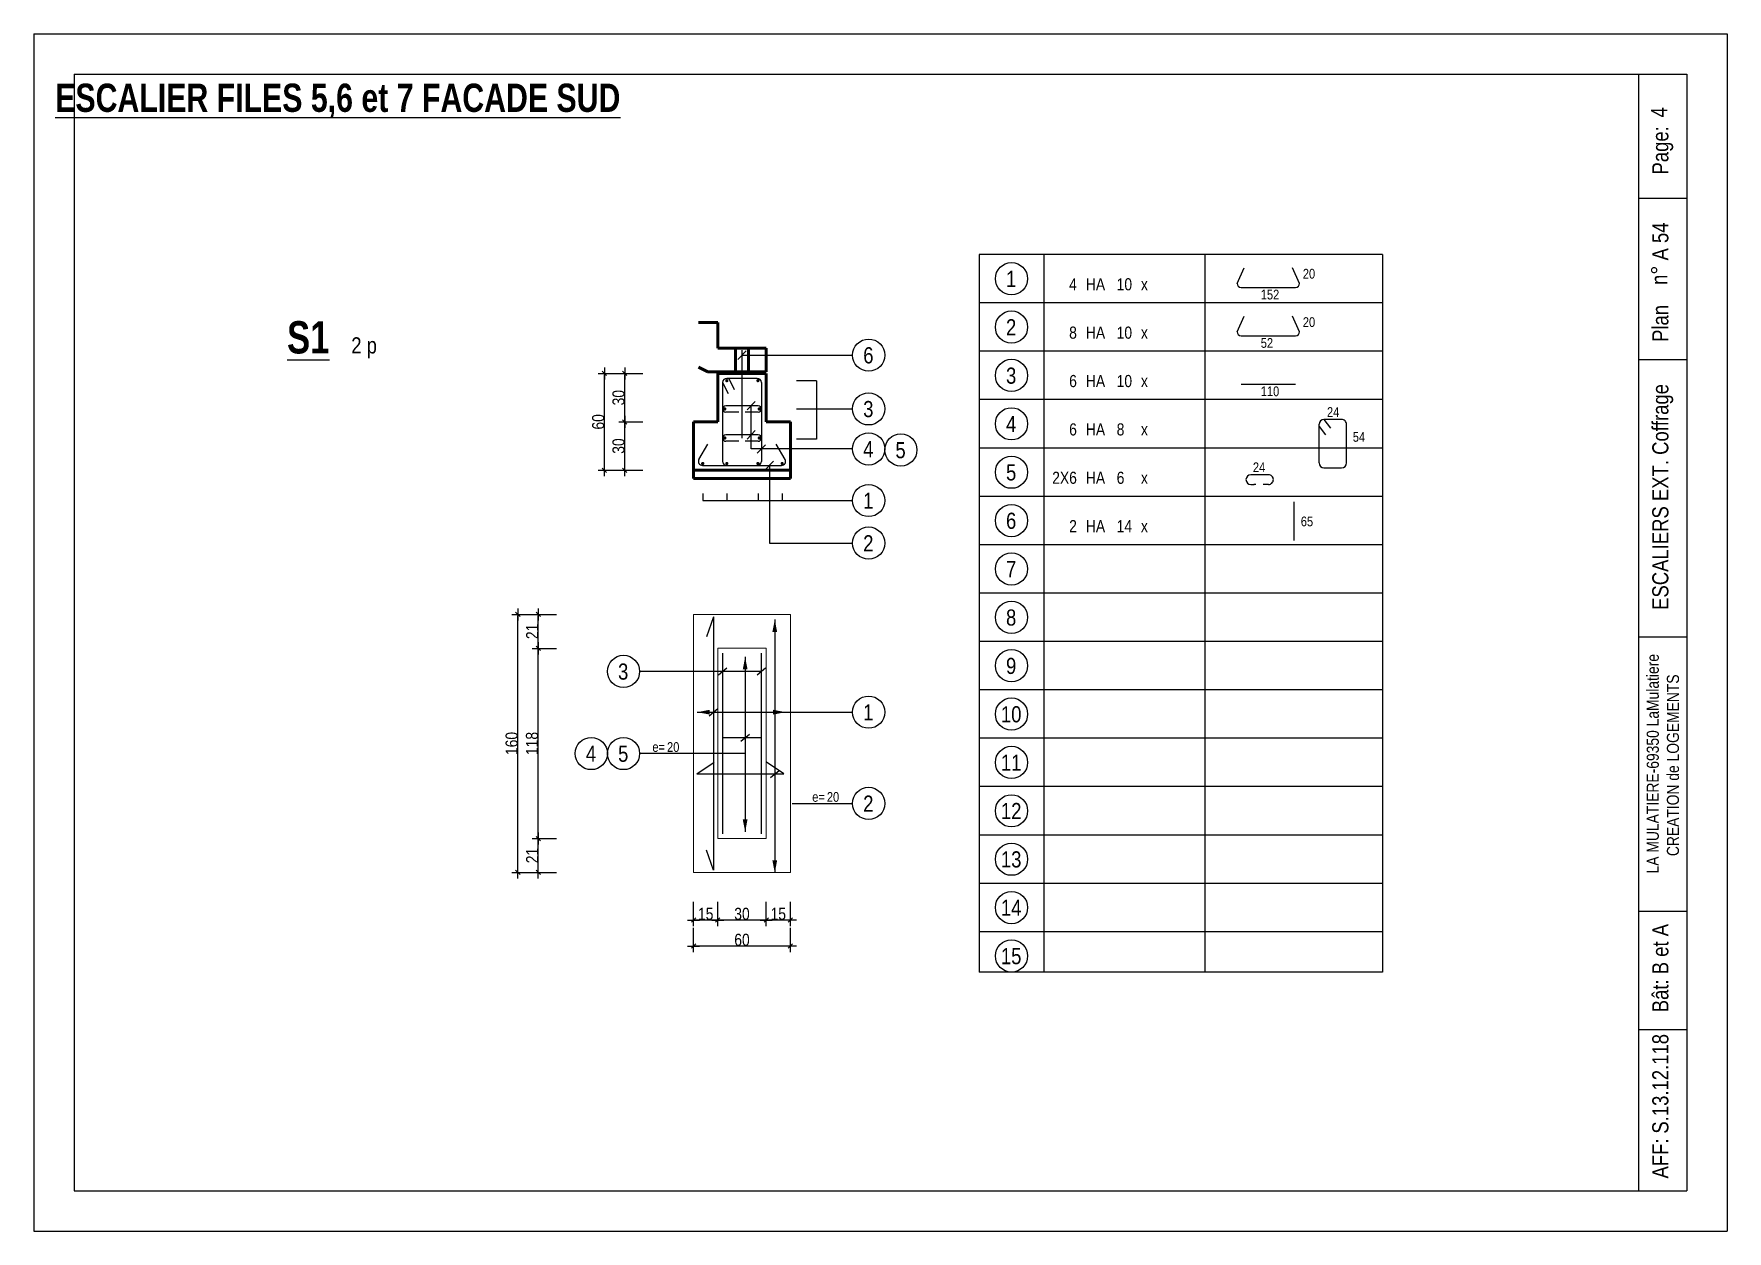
# Model space of a CAD drawing. Header units: centimetres. Extents: x 40138 to 55380, y -25189 to -21608.
# Drawn here: x 50757 to 52857, y -23093 to -21608 of the extents above; entities that cross this region are included whole.
import ezdxf
from ezdxf.enums import TextEntityAlignment as Align

# ---------------------------------------------------------------- set-up
doc = ezdxf.new("R2010")
doc.units = ezdxf.units.CM
doc.header["$LTSCALE"] = 25.4
doc.header["$PDMODE"] = 1
doc.header["$PDSIZE"] = -2
doc.linetypes.add('TIRETPT2', pattern=[12.7, 6.35, -3.175, 0, -3.175])
for name, color, linetype in [('01_cote_gen', 4, 'Continuous'), ('01_fenetres', 171, 'Continuous'), ('01_linteaux', 2, 'Continuous'), ('01_sem', 42, 'Continuous'), ('01_texte', 230, 'Continuous'), ('AA_COTES', 2, 'Continuous')]:
    doc.layers.add(name, color=color, linetype=linetype)
doc.layers.add('01_murs_coup', color=5, linetype='Continuous', lineweight=60)
doc.styles.add('impact', font='impact.ttf')
doc.styles.add('STYLE2', font='ARIALN.TTF')
doc.dimstyles.new('JB25', dxfattribs={"dimscale": 0.1, "dimtxt": 150, "dimasz": 15, "dimexe": 0.1, "dimexo": 0.1, "dimgap": 0.09, "dimtad": 1, "dimdec": 1, "dimlfac": 0.5, "dimdsep": 46, "dimtxsty": 'STYLE2', "dimblk1": 'BOND_G', "dimblk2": 'BOND_D', "dimsah": 1, "dimcen": 1.5, "dimdle": 0.01, "dimse1": 1, "dimse2": 1, "dimclrd": 4, "dimclre": 2, "dimclrt": 6, "dimazin": 2, "dimtfac": 2.333333, "dimtdec": 1, "dimtix": 1, "dimtmove": 2, "dimatfit": 3, "dimldrblk": 'BOND_G', "dimfxl": 1, "dimtolj": 1, "dimtzin": 0, "dimarcsym": 0})

# ---------------------------------------------------------------- blocks, each defined once
blk = doc.blocks.new('BOND_G')
at = {"layer": 'AA_COTES', "color": 0}
for p, q in [((0, -5), (0, 15)), ((5, 0), (-5, 0)), ((1.8, 1.8), (-1.8, -1.8))]:
    blk.add_line(p, q, dxfattribs=at)
blk = doc.blocks.new('BOND_D')
at = {"layer": 'AA_COTES', "color": 0}
for p, q in [((5, 0), (-5, 0)), ((-1.8, -1.8), (1.8, 1.8)), ((0, 5), (0, -15))]:
    blk.add_line(p, q, dxfattribs=at)
blk = doc.blocks.new('*D411')
at = {"layer": '01_cote_gen', "color": 4, "linetype": 'Continuous', "lineweight": -2, "transparency": 16777216}
blk.add_line((51357.1, -22646.3), (51357.1, -22329.3), dxfattribs=at)
at = {"layer": 'Defpoints', "color": 0, "linetype": 'Continuous', "transparency": 16777216}
for p in [(51357.1, -22327.8), (51409.6, -22327.8), (51409.6, -22647.8)]:
    blk.add_point(p, dxfattribs=at)
at = {"layer": '01_cote_gen', "color": 4, "linetype": 'Continuous', "lineweight": -2, "transparency": 16777216, "xscale": 1.5, "yscale": 1.5, "zscale": 1.5}
for name, p, rotation in [('BOND_D', (51357.1, -22327.8), 90), ('BOND_G', (51357.1, -22647.8), 270)]:
    blk.add_blockref(name, p, dxfattribs=dict(at, rotation=rotation))
at = {"layer": '01_cote_gen', "color": 6, "linetype": 'Continuous', "lineweight": 0, "transparency": 16777216, "insert": (51349.5, -22487.8), "char_height": 15, "attachment_point": 5, "rotation": 90, "style": 'STYLE2'}
blk.add_mtext('\\A1;160', dxfattribs=at)
blk = doc.blocks.new('*D418')
at = {"layer": '01_cote_gen', "color": 4, "linetype": 'Continuous', "lineweight": -2, "transparency": 16777216}
blk.add_line((51693.6, -22739), (51576.6, -22739), dxfattribs=at)
at = {"layer": 'Defpoints', "color": 0, "linetype": 'Continuous', "transparency": 16777216}
for p in [(51575.1, -22629), (51695.1, -22629), (51575.1, -22739)]:
    blk.add_point(p, dxfattribs=at)
at = {"layer": '01_cote_gen', "color": 4, "linetype": 'Continuous', "lineweight": -2, "transparency": 16777216, "xscale": 1.5, "yscale": 1.5, "zscale": 1.5, "rotation": 180}
blk.add_blockref('BOND_D', (51575.1, -22739), dxfattribs=at)
at = {"layer": '01_cote_gen', "color": 4, "linetype": 'Continuous', "lineweight": -2, "transparency": 16777216, "xscale": 1.5, "yscale": 1.5, "zscale": 1.5}
blk.add_blockref('BOND_G', (51695.1, -22739), dxfattribs=at)
at = {"layer": '01_cote_gen', "color": 6, "linetype": 'Continuous', "lineweight": 0, "transparency": 16777216, "insert": (51635.1, -22731.4), "char_height": 15, "attachment_point": 5, "style": 'STYLE2'}
blk.add_mtext('\\A1;60', dxfattribs=at)
blk = doc.blocks.new('*D419')
at = {"layer": '01_cote_gen', "color": 4, "linetype": 'Continuous', "lineweight": -2, "transparency": 16777216}
blk.add_line((51693.6, -22706.9), (51666.6, -22706.9), dxfattribs=at)
at = {"layer": 'Defpoints', "color": 0, "linetype": 'Continuous', "transparency": 16777216}
for p in [(51665.1, -22605.8), (51695.1, -22605.8), (51665.1, -22706.9)]:
    blk.add_point(p, dxfattribs=at)
at = {"layer": '01_cote_gen', "color": 4, "linetype": 'Continuous', "lineweight": -2, "transparency": 16777216, "xscale": 1.5, "yscale": 1.5, "zscale": 1.5, "rotation": 180}
blk.add_blockref('BOND_D', (51665.1, -22706.9), dxfattribs=at)
at = {"layer": '01_cote_gen', "color": 4, "linetype": 'Continuous', "lineweight": -2, "transparency": 16777216, "xscale": 1.5, "yscale": 1.5, "zscale": 1.5}
blk.add_blockref('BOND_G', (51695.1, -22706.9), dxfattribs=at)
at = {"layer": '01_cote_gen', "color": 6, "linetype": 'Continuous', "lineweight": 0, "transparency": 16777216, "insert": (51680.1, -22699.2), "char_height": 15, "attachment_point": 5, "style": 'STYLE2'}
blk.add_mtext('\\A1;15', dxfattribs=at)
blk = doc.blocks.new('*D420')
at = {"layer": '01_cote_gen', "color": 4, "linetype": 'Continuous', "lineweight": -2, "transparency": 16777216}
blk.add_line((51663.6, -22706.9), (51606.6, -22706.9), dxfattribs=at)
at = {"layer": 'Defpoints', "color": 0, "linetype": 'Continuous', "transparency": 16777216}
for p in [(51605.1, -22605.8), (51665.1, -22605.8), (51605.1, -22706.9)]:
    blk.add_point(p, dxfattribs=at)
at = {"layer": '01_cote_gen', "color": 4, "linetype": 'Continuous', "lineweight": -2, "transparency": 16777216, "xscale": 1.5, "yscale": 1.5, "zscale": 1.5, "rotation": 180}
blk.add_blockref('BOND_D', (51605.1, -22706.9), dxfattribs=at)
at = {"layer": '01_cote_gen', "color": 4, "linetype": 'Continuous', "lineweight": -2, "transparency": 16777216, "xscale": 1.5, "yscale": 1.5, "zscale": 1.5}
blk.add_blockref('BOND_G', (51665.1, -22706.9), dxfattribs=at)
at = {"layer": '01_cote_gen', "color": 6, "linetype": 'Continuous', "lineweight": 0, "transparency": 16777216, "insert": (51635.1, -22699.2), "char_height": 15, "attachment_point": 5, "style": 'STYLE2'}
blk.add_mtext('\\A1;30', dxfattribs=at)
blk = doc.blocks.new('*D421')
at = {"layer": '01_cote_gen', "color": 4, "linetype": 'Continuous', "lineweight": -2, "transparency": 16777216}
blk.add_line((51603.6, -22706.9), (51576.6, -22706.9), dxfattribs=at)
at = {"layer": 'Defpoints', "color": 0, "linetype": 'Continuous', "transparency": 16777216}
for p in [(51575.1, -22594.8), (51605.1, -22605.8), (51575.1, -22706.9)]:
    blk.add_point(p, dxfattribs=at)
at = {"layer": '01_cote_gen', "color": 4, "linetype": 'Continuous', "lineweight": -2, "transparency": 16777216, "xscale": 1.5, "yscale": 1.5, "zscale": 1.5, "rotation": 180}
blk.add_blockref('BOND_D', (51575.1, -22706.9), dxfattribs=at)
at = {"layer": '01_cote_gen', "color": 4, "linetype": 'Continuous', "lineweight": -2, "transparency": 16777216, "xscale": 1.5, "yscale": 1.5, "zscale": 1.5}
blk.add_blockref('BOND_G', (51605.1, -22706.9), dxfattribs=at)
at = {"layer": '01_cote_gen', "color": 6, "linetype": 'Continuous', "lineweight": 0, "transparency": 16777216, "insert": (51590.1, -22699.2), "char_height": 15, "attachment_point": 5, "style": 'STYLE2'}
blk.add_mtext('\\A1;15', dxfattribs=at)
blk = doc.blocks.new('*D412')
at = {"layer": '01_cote_gen', "color": 4, "linetype": 'Continuous', "lineweight": -2, "transparency": 16777216}
blk.add_line((51382.4, -22646.3), (51382.4, -22607.3), dxfattribs=at)
at = {"layer": 'Defpoints', "color": 0, "linetype": 'Continuous', "transparency": 16777216}
for p in [(51382.4, -22605.8), (51672.5, -22605.8), (51612.5, -22647.8)]:
    blk.add_point(p, dxfattribs=at)
at = {"layer": '01_cote_gen', "color": 4, "linetype": 'Continuous', "lineweight": -2, "transparency": 16777216, "xscale": 1.5, "yscale": 1.5, "zscale": 1.5}
for name, p, rotation in [('BOND_D', (51382.4, -22605.8), 90), ('BOND_G', (51382.4, -22647.8), 270)]:
    blk.add_blockref(name, p, dxfattribs=dict(at, rotation=rotation))
at = {"layer": '01_cote_gen', "color": 6, "linetype": 'Continuous', "lineweight": 0, "transparency": 16777216, "insert": (51374.9, -22626.8), "char_height": 15, "attachment_point": 5, "rotation": 90, "style": 'STYLE2'}
blk.add_mtext('\\A1;21', dxfattribs=at)
blk = doc.blocks.new('*D413')
at = {"layer": '01_cote_gen', "color": 4, "linetype": 'Continuous', "lineweight": -2, "transparency": 16777216}
blk.add_line((51382.4, -22604.3), (51382.4, -22371.3), dxfattribs=at)
at = {"layer": 'Defpoints', "color": 0, "linetype": 'Continuous', "transparency": 16777216}
for p in [(51382.4, -22369.8), (51672.5, -22369.8), (51404.9, -22605.8)]:
    blk.add_point(p, dxfattribs=at)
at = {"layer": '01_cote_gen', "color": 4, "linetype": 'Continuous', "lineweight": -2, "transparency": 16777216, "xscale": 1.5, "yscale": 1.5, "zscale": 1.5}
for name, p, rotation in [('BOND_D', (51382.4, -22369.8), 90), ('BOND_G', (51382.4, -22605.8), 270)]:
    blk.add_blockref(name, p, dxfattribs=dict(at, rotation=rotation))
at = {"layer": '01_cote_gen', "color": 6, "linetype": 'Continuous', "lineweight": 0, "transparency": 16777216, "insert": (51374.7, -22487.8), "char_height": 15, "attachment_point": 5, "rotation": 90, "style": 'STYLE2'}
blk.add_mtext('\\A1;118', dxfattribs=at)
blk = doc.blocks.new('*D414')
at = {"layer": '01_cote_gen', "color": 4, "linetype": 'Continuous', "lineweight": -2, "transparency": 16777216}
blk.add_line((51382.4, -22368.3), (51382.4, -22329.3), dxfattribs=at)
at = {"layer": 'Defpoints', "color": 0, "linetype": 'Continuous', "transparency": 16777216}
for p in [(51379.6, -22327.8), (51382.4, -22327.8), (51404.9, -22369.8)]:
    blk.add_point(p, dxfattribs=at)
at = {"layer": '01_cote_gen', "color": 4, "linetype": 'Continuous', "lineweight": -2, "transparency": 16777216, "xscale": 1.5, "yscale": 1.5, "zscale": 1.5}
for name, p, rotation in [('BOND_D', (51382.4, -22327.8), 90), ('BOND_G', (51382.4, -22369.8), 270)]:
    blk.add_blockref(name, p, dxfattribs=dict(at, rotation=rotation))
at = {"layer": '01_cote_gen', "color": 6, "linetype": 'Continuous', "lineweight": 0, "transparency": 16777216, "insert": (51374.9, -22348.8), "char_height": 15, "attachment_point": 5, "rotation": 90, "style": 'STYLE2'}
blk.add_mtext('\\A1;21', dxfattribs=at)
blk = doc.blocks.new('*D415')
at = {"layer": '01_cote_gen', "color": 4, "linetype": 'Continuous', "lineweight": -2, "transparency": 16777216}
blk.add_line((51489.7, -22147.4), (51489.7, -22090.4), dxfattribs=at)
at = {"layer": 'Defpoints', "color": 0, "linetype": 'Continuous', "transparency": 16777216}
for p in [(51489.7, -22088.9), (51556.9, -22088.9), (51556.9, -22148.9)]:
    blk.add_point(p, dxfattribs=at)
at = {"layer": '01_cote_gen', "color": 4, "linetype": 'Continuous', "lineweight": -2, "transparency": 16777216, "xscale": 1.5, "yscale": 1.5, "zscale": 1.5}
for name, p, rotation in [('BOND_D', (51489.7, -22088.9), 90), ('BOND_G', (51489.7, -22148.9), 270)]:
    blk.add_blockref(name, p, dxfattribs=dict(at, rotation=rotation))
at = {"layer": '01_cote_gen', "color": 6, "linetype": 'Continuous', "lineweight": 0, "transparency": 16777216, "insert": (51482, -22118.9), "char_height": 15, "attachment_point": 5, "rotation": 90, "style": 'STYLE2'}
blk.add_mtext('\\A1;30', dxfattribs=at)
blk = doc.blocks.new('*D416')
at = {"layer": '01_cote_gen', "color": 4, "linetype": 'Continuous', "lineweight": -2, "transparency": 16777216}
blk.add_line((51489.7, -22087.4), (51489.7, -22030.4), dxfattribs=at)
at = {"layer": 'Defpoints', "color": 0, "linetype": 'Continuous', "transparency": 16777216}
for p in [(51489.7, -22028.9), (51586.9, -22028.9), (51586.9, -22088.9)]:
    blk.add_point(p, dxfattribs=at)
at = {"layer": '01_cote_gen', "color": 4, "linetype": 'Continuous', "lineweight": -2, "transparency": 16777216, "xscale": 1.5, "yscale": 1.5, "zscale": 1.5}
for name, p, rotation in [('BOND_D', (51489.7, -22028.9), 90), ('BOND_G', (51489.7, -22088.9), 270)]:
    blk.add_blockref(name, p, dxfattribs=dict(at, rotation=rotation))
at = {"layer": '01_cote_gen', "color": 6, "linetype": 'Continuous', "lineweight": 0, "transparency": 16777216, "insert": (51482, -22058.9), "char_height": 15, "attachment_point": 5, "rotation": 90, "style": 'STYLE2'}
blk.add_mtext('\\A1;30', dxfattribs=at)
blk = doc.blocks.new('*D417')
at = {"layer": '01_cote_gen', "color": 4, "linetype": 'Continuous', "lineweight": -2, "transparency": 16777216}
blk.add_line((51464.4, -22147.4), (51464.4, -22030.4), dxfattribs=at)
at = {"layer": 'Defpoints', "color": 0, "linetype": 'Continuous', "transparency": 16777216}
for p in [(51464.4, -22028.9), (51589.4, -22028.9), (51559.4, -22148.9)]:
    blk.add_point(p, dxfattribs=at)
at = {"layer": '01_cote_gen', "color": 4, "linetype": 'Continuous', "lineweight": -2, "transparency": 16777216, "xscale": 1.5, "yscale": 1.5, "zscale": 1.5}
for name, p, rotation in [('BOND_D', (51464.4, -22028.9), 90), ('BOND_G', (51464.4, -22148.9), 270)]:
    blk.add_blockref(name, p, dxfattribs=dict(at, rotation=rotation))
at = {"layer": '01_cote_gen', "color": 6, "linetype": 'Continuous', "lineweight": 0, "transparency": 16777216, "insert": (51456.8, -22088.9), "char_height": 15, "attachment_point": 5, "rotation": 90, "style": 'STYLE2'}
blk.add_mtext('\\A1;60', dxfattribs=at)

msp = doc.modelspace()

# ---------------------------------------------------------------- linework, layer by layer
at = {"layer": '01_fenetres', "ltscale": 30}
for p, q in [((50806.88, -21657.66), (52806.88, -21657.66)), ((50806.88, -21657.66), (50806.88, -23042.66)), ((52746.88, -21657.66), (52806.88, -21657.66)), ((52746.88, -21657.66), (52746.88, -23042.66)), ((52746.88, -21657.66), (52806.88, -21657.66)), ((52746.88, -21657.66), (52746.88, -23042.66)), ((52806.88, -21657.66), (52806.88, -23042.66)), ((52806.88, -21657.66), (52806.88, -23042.66)), ((52806.88, -21657.66), (52806.88, -23042.66)), ((52806.88, -21657.66), (52806.88, -23042.66)), ((52806.88, -21811.79), (52746.88, -21811.79)), ((52806.88, -22011.79), (52746.88, -22011.79)), ((52746.88, -22355.51), (52806.88, -22355.51)), ((52746.88, -22695.68), (52806.88, -22695.68)), ((52429.32, -22771.34), (51929.32, -22771.34)), ((52746.88, -22842.66), (52806.88, -22842.66)), ((50806.88, -23042.66), (52806.88, -23042.66))]:
    msp.add_line(p, q, dxfattribs=at)
at = {"layer": '01_linteaux', "linetype": 'Continuous'}
for p, q in [((52249.09, -21917.12), (52257.79, -21897.9)), ((52326.68, -21917.12), (52317.98, -21897.9)), ((52254.09, -21922.12), (52321.68, -21922.12)), ((52249.09, -21977.12), (52257.79, -21957.9)), ((52326.68, -21977.12), (52317.98, -21957.9)), ((52254.09, -21982.12), (52321.68, -21982.12)), ((51635.11, -22108.95), (51635.11, -22000.15)), ((51611.11, -22039.95), (51611.11, -22137.95)), ((51611.11, -22039.95), (51617.85, -22053.86)), ((51654.11, -22034.95), (51616.11, -22034.95)), ((51618.72, -22034.95), (51625.45, -22048.86)), ((51659.11, -22039.95), (51659.11, -22137.95)), ((52254.09, -22042.12), (52321.68, -22042.12)), ((51655.11, -22068.95), (51615.11, -22068.95)), ((51631.11, -22076.95), (51615.11, -22076.95)), ((51655.11, -22076.95), (51639.11, -22076.95)), ((52350.78, -22139.92), (52350.78, -22091.91)), ((52378.78, -22085.91), (52356.78, -22085.91)), ((52356.78, -22085.91), (52364.77, -22096.64)), ((52384.78, -22139.92), (52384.78, -22091.91)), ((51655.11, -22104.95), (51615.11, -22104.95)), ((51631.11, -22112.95), (51615.11, -22112.95)), ((51655.11, -22112.95), (51639.11, -22112.95)), ((52350.78, -22094.46), (52358.77, -22105.19)), ((51581.78, -22135.45), (51592.64, -22116.64)), ((51688.44, -22135.45), (51677.59, -22116.64)), ((51586.11, -22142.95), (51684.11, -22142.95)), ((51616.11, -22142.95), (51654.11, -22142.95)), ((52288.15, -22154.51), (52266.15, -22154.51)), ((52356.78, -22145.92), (52378.78, -22145.92)), ((52266.15, -22166.51), (52270.34, -22166.51)), ((52272.18, -22166.51), (52269.96, -22166.51)), ((52288.15, -22166.51), (52281.55, -22166.51)), ((52320.09, -22235.97), (52320.09, -22187.96)), ((51599.84, -22330.78), (51591.17, -22355.42)), ((51599.84, -22330.78), (51599.84, -22644.78)), ((51611.11, -22375.78), (51611.11, -22599.78)), ((51659.11, -22599.78), (51659.11, -22375.78)), ((51611.11, -22480.51), (51659.11, -22480.51)), ((51578.91, -22525.56), (51600.61, -22511.06)), ((51687.11, -22525.56), (51665.41, -22511.06)), ((51578.91, -22525.56), (51687.11, -22525.56)), ((51599.84, -22644.78), (51591.17, -22620.13))]:
    msp.add_line(p, q, dxfattribs=at)
at = {"layer": '01_linteaux', "linetype": 'Continuous', "const_width": 2, "flags": 128}
for points in [[(51617.29, -22037.78, -1), (51615.29, -22037.78, -1)], [(51655.87, -22037.78, -1), (51653.87, -22037.78, -1)], [(51612.77, -22072.91, 1), (51614.77, -22072.91, 1)], [(51657.46, -22072.91, -1), (51655.46, -22072.91, -1)], [(51612.77, -22108.91, 1), (51614.77, -22108.91, 1)], [(51657.46, -22108.91, -1), (51655.46, -22108.91, -1)], [(51587.41, -22140.58, -1), (51585.41, -22140.58, -1)], [(51617.29, -22140.58, -1), (51615.29, -22140.58, -1)], [(51655.87, -22140.58, -1), (51653.87, -22140.58, -1)], [(51685.99, -22140.58, -1), (51683.99, -22140.58, -1)]]:
    msp.add_lwpolyline(points, format="xyb", close=True, dxfattribs=at)
at = {"layer": '01_linteaux', "linetype": 'Continuous'}
for centre, radius, start, end in [((52254.09, -21917.12), 5, 180, 270), ((52321.68, -21917.12), 5, 270, 0), ((52254.09, -21977.12), 5, 180, 270), ((52321.68, -21977.12), 5, 270, 0), ((51616.11, -22039.95), 5, 90, 180), ((51654.11, -22039.95), 5, 0, 90), ((51615.11, -22072.95), 4, 90, 270), ((51655.11, -22072.95), 4, 270, 90), ((52356.78, -22091.91), 6, 90.00091, 180), ((52378.78, -22091.91), 6, 0, 90.00091), ((51615.11, -22108.95), 4, 90, 270), ((51655.11, -22108.95), 4, 270, 90), ((51586.11, -22137.95), 5, 150, 270), ((51616.11, -22137.95), 5, 180, 270), ((51654.11, -22137.95), 5, 270, 0), ((51684.11, -22137.95), 5, 270, 30), ((52266.15, -22160.51), 6, 90.00091, 180), ((52288.15, -22160.51), 6, 0, 90.00091), ((52356.78, -22139.92), 6, 180, 270), ((52378.78, -22139.92), 6, 270, 0), ((52266.15, -22160.51), 6, 180, 269.99909), ((52288.15, -22160.51), 6, 269.99909, 360)]:
    msp.add_arc(centre, radius, start, end, dxfattribs=at)
at = {"layer": '01_murs_coup', "color": 2, "linetype": 'TIRETPT2'}
for p, q in [((51605.11, -21965.75), (51581.13, -21965.75)), ((51605.11, -21997.35), (51605.11, -21965.75)), ((51665.11, -21997.35), (51605.11, -21997.35)), ((51627.11, -21997.35), (51627.11, -22026.95)), ((51643.11, -21997.35), (51643.11, -22026.95)), ((51665.11, -22026.95), (51665.11, -21997.35)), ((51592.64, -22026.95), (51581.13, -22020.87)), ((51665.11, -22026.95), (51592.64, -22026.95))]:
    msp.add_line(p, q, dxfattribs=at)
at = {"layer": '01_murs_coup'}
for p, q in [((51665.11, -22028.95), (51605.11, -22028.95)), ((51605.11, -22028.95), (51605.11, -22088.95)), ((51665.11, -22028.95), (51665.11, -22088.95)), ((51575.11, -22088.95), (51605.11, -22088.95)), ((51575.11, -22088.95), (51575.11, -22158.95)), ((51665.11, -22088.95), (51695.11, -22088.95)), ((51695.11, -22088.95), (51695.11, -22158.95)), ((51575.11, -22148.95), (51695.11, -22148.95)), ((51575.11, -22158.95), (51695.11, -22158.95))]:
    msp.add_line(p, q, dxfattribs=at)
at = {"layer": '01_sem', "lineweight": 0, "ltscale": 7}
for p, q in [((51695.11, -22327.78), (51575.11, -22327.78)), ((51575.11, -22327.78), (51575.11, -22647.78)), ((51695.11, -22327.78), (51695.11, -22647.78)), ((51665.11, -22369.78), (51605.11, -22369.78)), ((51605.11, -22369.78), (51605.11, -22605.78)), ((51665.11, -22605.78), (51665.11, -22369.78)), ((51605.11, -22605.78), (51665.11, -22605.78)), ((51695.11, -22647.78), (51575.11, -22647.78))]:
    msp.add_line(p, q, dxfattribs=at)
at = {"layer": '01_texte', "ltscale": 30}
for p, q in [((50756.88, -21607.66), (50756.88, -23092.66)), ((50756.88, -21607.66), (52856.88, -21607.66)), ((52856.88, -21607.66), (52856.88, -23092.66)), ((51929.32, -21881.34), (51929.32, -22771.34)), ((52429.32, -21881.34), (51929.32, -21881.34)), ((52009.32, -21881.34), (52009.32, -22771.34)), ((52209.32, -21881.34), (52209.32, -22771.34)), ((52429.32, -21881.34), (52429.32, -22771.34)), ((52429.32, -21941.34), (51929.32, -21941.34)), ((52429.32, -22001.34), (51929.32, -22001.34)), ((52429.32, -22061.34), (51929.32, -22061.34)), ((52429.32, -22121.34), (51929.32, -22121.34)), ((52429.32, -22181.34), (51929.32, -22181.34)), ((52429.32, -22241.34), (51929.32, -22241.34)), ((52429.32, -22301.34), (51929.32, -22301.34)), ((51675.75, -22334.19), (51675.75, -22648.18)), ((52429.32, -22361.34), (51929.32, -22361.34)), ((51639.02, -22380.54), (51639.02, -22597.43)), ((51605.78, -22402.8), (51616.45, -22394.03)), ((51653.78, -22402.8), (51664.45, -22394.03)), ((52429.32, -22421.34), (51929.32, -22421.34)), ((51579.68, -22448.99), (51772.17, -22448.99)), ((51594.51, -22453.37), (51605.18, -22444.6)), ((51633.69, -22484.9), (51644.35, -22476.13)), ((52429.32, -22481.34), (51929.32, -22481.34)), ((51670.42, -22529.95), (51681.08, -22521.18)), ((52429.32, -22541.34), (51929.32, -22541.34)), ((51697.49, -22562.16), (51772.17, -22562.16)), ((52429.32, -22601.34), (51929.32, -22601.34)), ((52429.32, -22661.34), (51929.32, -22661.34)), ((52429.32, -22721.34), (51929.32, -22721.34)), ((50756.88, -23092.66), (52856.88, -23092.66))]:
    msp.add_line(p, q, dxfattribs=at)
at = {"layer": '01_texte'}
for p, q in [((51640.11, -22000.93), (51630.11, -22011.35)), ((51635.11, -22006.14), (51772.23, -22006.14)), ((51727.38, -22037.95), (51702.87, -22037.95)), ((51727.38, -22037.95), (51727.38, -22110.36)), ((51651.54, -22063.74), (51641.54, -22074.16)), ((51646.54, -22122.47), (51646.54, -22068.95)), ((51702.87, -22072.79), (51772.17, -22072.79)), ((51651.54, -22099.74), (51641.54, -22110.16)), ((51727.38, -22110.36), (51702.87, -22110.36)), ((51772.17, -22122.47), (51646.54, -22122.47)), ((51664.11, -22117.26), (51654.11, -22127.67)), ((51674.25, -22137.74), (51664.25, -22148.16)), ((51669.25, -22142.95), (51669.25, -22239.27)), ((51586.35, -22177.6), (51586.35, -22186.47)), ((51586.35, -22186.47), (51772.17, -22186.47)), ((51616.23, -22177.6), (51616.23, -22186.47)), ((51654.96, -22177.6), (51654.96, -22186.47)), ((51685.03, -22177.6), (51685.03, -22186.47)), ((51669.25, -22239.27), (51772.17, -22239.27)), ((51659.11, -22398.41), (51508.18, -22398.41)), ((51639.02, -22500.28), (51508.18, -22500.28))]:
    msp.add_line(p, q, dxfattribs=at)
for centre in [(51969.32, -21911.34), (51969.32, -21971.34), (51792.23, -22006.14), (51969.32, -22031.34), (51792.17, -22072.79), (51969.32, -22091.34), (51792.17, -22122.47), (51832.13, -22123.75), (51969.32, -22151.34), (51792.17, -22186.47), (51969.32, -22211.34), (51792.17, -22239.27), (51969.32, -22271.34), (51969.32, -22331.34), (51488.18, -22398.41), (51969.32, -22391.34), (51792.17, -22448.99), (51969.32, -22451.34), (51448.18, -22500.28), (51488.18, -22500.28), (51969.32, -22511.34), (51792.17, -22562.16), (51969.32, -22571.34), (51969.32, -22631.34), (51969.32, -22691.34), (51969.32, -22751.34)]:
    msp.add_circle(centre, 20, dxfattribs=at)
at = {"layer": '01_texte', "ltscale": 30}
for points in [[(51675.75, -22334.19), (51672.8, -22349.55), (51675.75, -22349.55)], [(51675.75, -22334.19), (51678.7, -22349.55), (51675.75, -22349.55)], [(51639.02, -22380.54), (51636.07, -22395.9), (51639.02, -22395.9)], [(51639.02, -22380.54), (51641.97, -22395.9), (51639.02, -22395.9)], [(51579.68, -22448.99), (51595.04, -22446.04), (51595.04, -22448.99)], [(51579.68, -22448.99), (51595.04, -22451.93), (51595.04, -22448.99)], [(51689.1, -22448.99), (51673.74, -22446.04), (51673.74, -22448.99)], [(51689.1, -22448.99), (51673.74, -22451.93), (51673.74, -22448.99)], [(51639.02, -22597.43), (51636.07, -22582.06), (51639.02, -22582.06)], [(51639.02, -22597.43), (51641.97, -22582.06), (51639.02, -22582.06)], [(51675.75, -22648.18), (51672.8, -22632.82), (51675.75, -22632.82)], [(51675.75, -22648.18), (51678.7, -22632.82), (51675.75, -22632.82)]]:
    msp.add_solid(points, dxfattribs=at)

# ---------------------------------------------------------------- texts
at = {"layer": '01_texte', "style": 'impact'}
msp.add_text('%%UESCALIER FILES 5,6 et 7 FACADE SUD', height=35, dxfattribs=at).set_placement((51133.8, -21714.92), align=Align.BOTTOM_CENTER)
at = {"layer": '01_texte', "style": 'STYLE2'}
for s, height, p in [('4', 20, (52782.59, -21711.39)), ('Page:', 20, (52784.03, -21782.07)), ('A 54', 20, (52784.03, -21888.72)), ('n%%D', 20, (52782.59, -21919.06)), ('Plan', 20, (52784.03, -21989.74)), ('ESCALIERS EXT. Coffrage', 20, (52784.03, -22322.07)), ('LA MULATIERE-69350 LaMulatiere', 15, (52772.16, -22648.98)), ('CREATION de LOGEMENTS', 15, (52797.16, -22627.5)), ('Bât: B et A', 20, (52784.03, -22821.2)), ('S.13.12.118', 20, (52784.03, -22971.7)), ('AFF:', 20, (52784.03, -23027.36))]:
    msp.add_text(s, height=height, rotation=90, dxfattribs=at).set_placement(p)
for s, p in [('1', (51968.92, -21911.57)), ('2', (51968.92, -21971.57)), ('6', (51791.82, -22006.36)), ('3', (51968.92, -22031.57)), ('3', (51791.77, -22073.02)), ('4', (51968.92, -22091.57)), ('4', (51791.77, -22122.69)), ('5', (51831.73, -22123.98)), ('5', (51968.92, -22151.57)), ('1', (51791.77, -22186.69)), ('6', (51968.92, -22211.57)), ('2', (51791.77, -22239.5)), ('7', (51968.92, -22271.57)), ('8', (51968.92, -22331.57)), ('9', (51968.92, -22391.57)), ('3', (51487.78, -22398.64)), ('1', (51791.77, -22449.21)), ('10', (51968.92, -22451.57)), ('4', (51447.78, -22500.5)), ('5', (51487.78, -22500.5)), ('11', (51968.92, -22511.57)), ('2', (51791.77, -22562.39)), ('12', (51968.92, -22571.57)), ('13', (51968.92, -22631.57)), ('14', (51968.92, -22691.57)), ('15', (51968.92, -22751.57))]:
    msp.add_text(s, height=20, dxfattribs=at).set_placement(p, align=Align.MIDDLE_CENTER)
at = {"layer": '01_texte'}
for s, height, style, p in [('20', 12, 'STYLE2', (52330.66, -21911.17)), ('HA', 15, 'STYLE2', (52061.61, -21925.75)), ('10', 15, 'STYLE2', (52099.78, -21925.75)), ('x', 15, 'STYLE2', (52129.88, -21925.75)), ('152', 12, 'STYLE2', (52278.46, -21937.01)), ('%%US1', 40, 'impact', (51070.9, -22004.05)), ('20', 12, 'STYLE2', (52330.66, -21971.17)), ('2 p', 20, 'STYLE2', (51150.51, -22004)), ('HA', 15, 'STYLE2', (52061.61, -21985.75)), ('10', 15, 'STYLE2', (52099.78, -21985.75)), ('x', 15, 'STYLE2', (52129.88, -21985.75)), ('52', 12, 'STYLE2', (52278.46, -21997.01)), ('HA', 15, 'STYLE2', (52061.61, -22045.75)), ('10', 15, 'STYLE2', (52099.78, -22045.75)), ('x', 15, 'STYLE2', (52129.88, -22045.75)), ('110', 12, 'STYLE2', (52278.46, -22057.01)), ('24', 12, 'STYLE2', (52360.6, -22082.75)), ('HA', 15, 'STYLE2', (52061.61, -22105.75)), ('8', 15, 'STYLE2', (52099.78, -22105.75)), ('x', 15, 'STYLE2', (52129.88, -22105.75)), ('54', 12, 'STYLE2', (52392.63, -22113.54)), ('HA', 15, 'STYLE2', (52061.61, -22165.75)), ('6', 15, 'STYLE2', (52099.78, -22165.75)), ('x', 15, 'STYLE2', (52129.88, -22165.75)), ('24', 12, 'STYLE2', (52268.72, -22151.27)), ('HA', 15, 'STYLE2', (52061.61, -22225.75)), ('14', 15, 'STYLE2', (52099.78, -22225.75)), ('x', 15, 'STYLE2', (52129.88, -22225.75)), ('65', 12, 'STYLE2', (52328.14, -22218.38)), ('e= ', 12, 'STYLE2', (51523.96, -22498.22)), ('20', 12, 'STYLE2', (51542.12, -22498.22)), ('e= ', 12, 'STYLE2', (51722.19, -22560.11)), ('20', 12, 'STYLE2', (51740.35, -22560.11))]:
    msp.add_text(s, height=height, dxfattribs=dict(at, style=style)).set_placement(p)
at = {"layer": '01_texte', "style": 'STYLE2'}
for s, p in [('4', (52050.41, -21925.75)), ('8', (52050.41, -21985.75)), ('6', (52050.41, -22045.75)), ('6', (52050.41, -22105.75)), ('2X6', (52050.41, -22165.75)), ('2', (52050.41, -22225.75))]:
    msp.add_text(s, height=15, dxfattribs=at).set_placement(p, align=Align.RIGHT)

# ---------------------------------------------------------------- dimensions: what is measured, and where the dimension line sits
at = {"layer": '01_cote_gen', "linetype": 'Continuous', "lineweight": 0}
for base, p1, p2, picture, middle in [((51464.45, -22028.95), (51559.35, -22148.95), (51589.35, -22028.95), '*D417', (51456.78, -22088.95)), ((51489.72, -22028.95), (51586.94, -22088.95), (51586.94, -22028.95), '*D416', (51482.05, -22058.95)), ((51489.72, -22088.95), (51556.94, -22148.95), (51556.94, -22088.95), '*D415', (51482.05, -22118.95)), ((51357.13, -22327.78), (51409.61, -22647.78), (51409.61, -22327.78), '*D411', (51349.46, -22487.78)), ((51382.4, -22327.78), (51404.9, -22369.78), (51379.63, -22327.78), '*D414', (51374.86, -22348.78)), ((51382.4, -22369.78), (51404.9, -22605.78), (51672.49, -22369.78), '*D413', (51374.73, -22487.78)), ((51382.4, -22605.78), (51612.49, -22647.78), (51672.49, -22605.78), '*D412', (51374.86, -22626.78))]:
    dim = msp.add_linear_dim(base=base, p1=p1, p2=p2, angle=90, dimstyle='JB25', dxfattribs=at)
    dim.commit()
    dim.dimension.update_dxf_attribs({"geometry": picture, "text_midpoint": middle})
for base, p1, p2, picture, middle in [((51575.11, -22706.86), (51605.11, -22605.78), (51575.11, -22594.8), '*D421', (51590.11, -22699.19)), ((51605.11, -22706.86), (51665.11, -22605.78), (51605.11, -22605.78), '*D420', (51635.11, -22699.19)), ((51665.11, -22706.86), (51695.11, -22605.78), (51665.11, -22605.78), '*D419', (51680.11, -22699.19)), ((51575.11, -22739.02), (51695.11, -22629.04), (51575.11, -22629.04), '*D418', (51635.11, -22731.35))]:
    dim = msp.add_linear_dim(base=base, p1=p1, p2=p2, dimstyle='JB25', dxfattribs=at)
    dim.commit()
    dim.dimension.update_dxf_attribs({"geometry": picture, "text_midpoint": middle})

doc.saveas('drawing.dxf')
